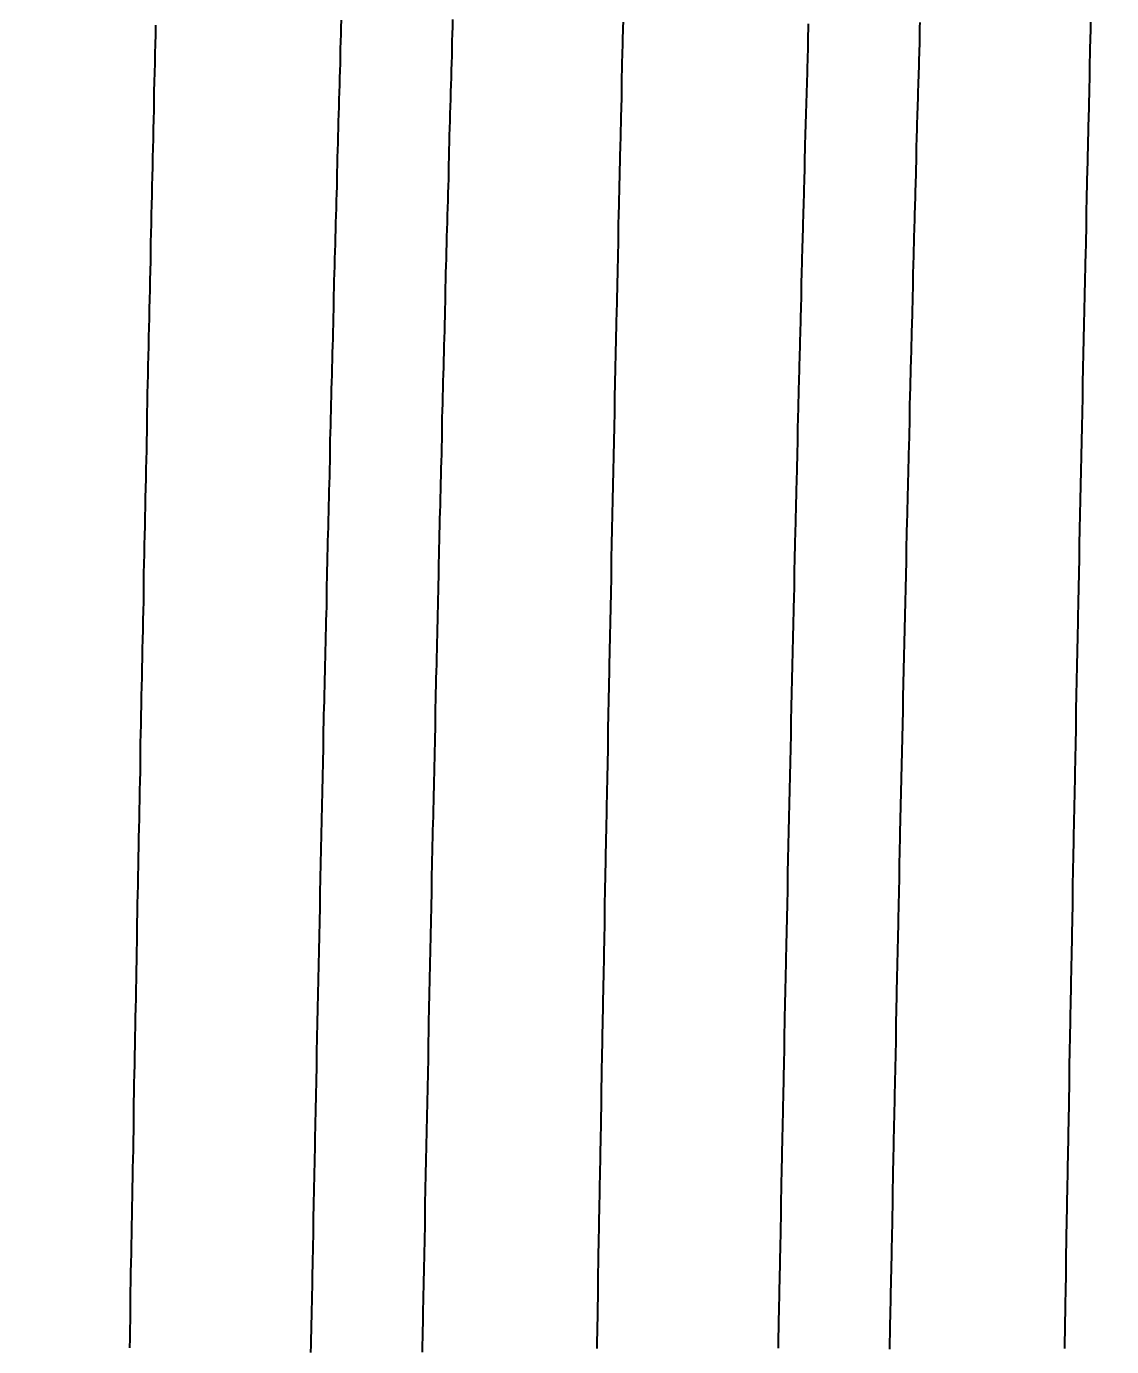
# Model space of a CAD drawing. Header units: millimetres. Extents: x 0 to 3800, y -67 to 2530.
# Drawn here: x 2215.179 to 2218.755, y 1571.335 to 1575.684 of the extents above; entities that cross this region are included whole.
import ezdxf

# ---------------------------------------------------------------- set-up
doc = ezdxf.new("R2010")
doc.units = ezdxf.units.MM
doc.layers.add('내부선 및 부속', color=4, linetype='Continuous')
doc.layers.add('치수선', color=7, linetype='Continuous')
doc.styles.add('____', font='')
doc.styles.get('____').set_extended_font_data('굴림')
doc.dimstyles.new('MSADIM', dxfattribs={"dimtxt": 33, "dimasz": 17, "dimexe": 10, "dimexo": 7.5, "dimgap": 10, "dimtad": 0, "dimtih": 1, "dimtoh": 1, "dimdec": 0, "dimzin": 1, "dimdsep": 46, "dimtxsty": '____', "dimcen": 11.25, "dimadec": 0, "dimazin": 0, "dimtfac": 1, "dimtdec": 0, "dimtix": 1, "dimtmove": 0, "dimatfit": 3, "dimfxl": 1, "dimtolj": 1, "dimtzin": 1, "dimarcsym": 0})

# ---------------------------------------------------------------- blocks, each defined once
blk = doc.blocks.new('*D47')
at = {"layer": '치수선', "color": 0, "linetype": 'Continuous', "lineweight": -2, "transparency": 16777216}
for p, q in [((2249.9547, 1877.9392), (2082.4547, 1877.9392)), ((2092.4547, 1860.9392), (2092.4547, 1705.7554)), ((2092.4547, 1504.9392), (2092.4547, 1660.123)), ((2249.9547, 1487.9392), (2082.4547, 1487.9392))]:
    blk.add_line(p, q, dxfattribs=at)
at = {"layer": '치수선', "color": 0, "linetype": 'Continuous', "transparency": 16777216}
for points in [[(2089.6213, 1860.9392), (2095.288, 1860.9392), (2092.4547, 1877.9392)], [(2089.6213, 1504.9392), (2095.288, 1504.9392), (2092.4547, 1487.9392)]]:
    blk.add_solid(points, dxfattribs=at)
at = {"layer": '치수선', "color": 0, "linetype": 'Continuous', "transparency": 16777216, "insert": (2092.4547, 1682.9392), "char_height": 25, "attachment_point": 5, "style": '____'}
blk.add_mtext('\\A1;390', dxfattribs=at)

msp = doc.modelspace()

# ---------------------------------------------------------------- linework, layer by layer
at = {"layer": '내부선 및 부속', "linetype": 'Continuous', "flags": 128}
for points in [[(2215.5195, 1571.3302), (2215.5205, 1571.3612), (2215.5205, 1571.3922), (2215.5215, 1571.4232), (2215.5215, 1571.4232), (2215.5215, 1571.4542), (2215.5225, 1571.4852), (2215.5225, 1571.5162), (2215.5235, 1571.5472), (2215.5235, 1571.5792), (2215.5245, 1571.6102), (2215.5255, 1571.6412), (2215.5255, 1571.6722), (2215.5265, 1571.7032), (2215.5265, 1571.7342), (2215.5275, 1571.7652), (2215.5275, 1571.7972), (2215.5285, 1571.8282), (2215.5285, 1571.8592), (2215.5295, 1571.8902), (2215.5295, 1571.9212), (2215.5305, 1571.9522), (2215.5315, 1571.9832), (2215.5315, 1572.0142), (2215.5325, 1572.0462), (2215.5325, 1572.0772), (2215.5335, 1572.1082), (2215.5335, 1572.1392), (2215.5345, 1572.1702), (2215.5345, 1572.2012), (2215.5355, 1572.2322), (2215.5365, 1572.2642), (2215.5365, 1572.2952), (2215.5375, 1572.3262), (2215.5375, 1572.3572), (2215.5385, 1572.3882), (2215.5385, 1572.4192), (2215.5395, 1572.4502), (2215.5405, 1572.4812), (2215.5405, 1572.5132), (2215.5415, 1572.5442), (2215.5415, 1572.5752), (2215.5425, 1572.6062), (2215.5425, 1572.6372), (2215.5435, 1572.6682), (2215.5445, 1572.6992), (2215.5445, 1572.7312), (2215.5455, 1572.7622), (2215.5455, 1572.7932), (2215.5465, 1572.8242), (2215.5475, 1572.8552), (2215.5475, 1572.8862), (2215.5485, 1572.9172), (2215.5485, 1572.9482), (2215.5495, 1572.9802), (2215.5495, 1573.0112), (2215.5505, 1573.0422), (2215.5515, 1573.0732), (2215.5515, 1573.1042), (2215.5525, 1573.1352), (2215.5525, 1573.1662), (2215.5535, 1573.1972), (2215.5545, 1573.2292), (2215.5545, 1573.2602), (2215.5555, 1573.2912), (2215.5555, 1573.3222), (2215.5565, 1573.3532), (2215.5575, 1573.3842), (2215.5575, 1573.4152), (2215.5585, 1573.4472), (2215.5585, 1573.4782), (2215.5595, 1573.5092), (2215.5605, 1573.5402), (2215.5605, 1573.5712), (2215.5615, 1573.6022), (2215.5615, 1573.6332), (2215.5625, 1573.6642), (2215.5635, 1573.6962), (2215.5635, 1573.7272), (2215.5645, 1573.7582), (2215.5655, 1573.7892), (2215.5655, 1573.8202), (2215.5665, 1573.8512), (2215.5665, 1573.8822), (2215.5675, 1573.9142), (2215.5685, 1573.9452), (2215.5685, 1573.9762), (2215.5695, 1574.0072), (2215.5705, 1574.0382), (2215.5705, 1574.0692), (2215.5715, 1574.1002), (2215.5715, 1574.1312), (2215.5725, 1574.1632), (2215.5735, 1574.1942), (2215.5735, 1574.2252), (2215.5745, 1574.2562), (2215.5755, 1574.2872), (2215.5755, 1574.3182), (2215.5765, 1574.3492), (2215.5775, 1574.3802), (2215.5775, 1574.4122), (2215.5785, 1574.4432), (2215.5785, 1574.4742), (2215.5795, 1574.5052), (2215.5805, 1574.5362), (2215.5805, 1574.5362), (2215.5805, 1574.5672), (2215.5815, 1574.5982), (2215.5825, 1574.6302), (2215.5825, 1574.6612), (2215.5835, 1574.6922), (2215.5845, 1574.7232), (2215.5845, 1574.7542), (2215.5855, 1574.7852), (2215.5865, 1574.8162), (2215.5865, 1574.8472), (2215.5875, 1574.8792), (2215.5885, 1574.9102), (2215.5885, 1574.9412), (2215.5895, 1574.9722), (2215.5905, 1575.0032), (2215.5915, 1575.0342), (2215.5915, 1575.0652), (2215.5925, 1575.0962), (2215.5935, 1575.1282), (2215.5935, 1575.1592), (2215.5945, 1575.1902), (2215.5955, 1575.2212), (2215.5955, 1575.2522), (2215.5965, 1575.2832), (2215.5975, 1575.3142), (2215.5975, 1575.3452), (2215.5985, 1575.3772), (2215.5995, 1575.4082), (2215.6005, 1575.4392), (2215.6005, 1575.4702), (2215.6015, 1575.5012), (2215.6025, 1575.5322), (2215.6035, 1575.5632), (2215.6035, 1575.5952), (2215.6045, 1575.6262), (2215.6055, 1575.6572), (2215.6055, 1575.6882)], [(2216.1165, 1571.3152), (2216.1175, 1571.3392), (2216.1175, 1571.3632), (2216.1185, 1571.3862), (2216.1185, 1571.4102), (2216.1195, 1571.4342), (2216.1195, 1571.4582), (2216.1205, 1571.4822), (2216.1205, 1571.5062), (2216.1215, 1571.5302), (2216.1215, 1571.5532), (2216.1215, 1571.5532), (2216.1215, 1571.5772), (2216.1225, 1571.6012), (2216.1225, 1571.6252), (2216.1235, 1571.6492), (2216.1235, 1571.6732), (2216.1245, 1571.6972), (2216.1245, 1571.7202), (2216.1255, 1571.7442), (2216.1255, 1571.7682), (2216.1265, 1571.7922), (2216.1265, 1571.8162), (2216.1275, 1571.8402), (2216.1275, 1571.8642), (2216.1285, 1571.8882), (2216.1285, 1571.9112), (2216.1295, 1571.9352), (2216.1295, 1571.9592), (2216.1305, 1571.9832), (2216.1305, 1572.0072), (2216.1305, 1572.0312), (2216.1315, 1572.0552), (2216.1315, 1572.0782), (2216.1325, 1572.1022), (2216.1325, 1572.1262), (2216.1335, 1572.1502), (2216.1335, 1572.1742), (2216.1345, 1572.1982), (2216.1345, 1572.2222), (2216.1355, 1572.2452), (2216.1355, 1572.2692), (2216.1365, 1572.2932), (2216.1365, 1572.3172), (2216.1375, 1572.3412), (2216.1375, 1572.3652), (2216.1385, 1572.3892), (2216.1385, 1572.4132), (2216.1395, 1572.4362), (2216.1395, 1572.4602), (2216.1405, 1572.4842), (2216.1405, 1572.5082), (2216.1415, 1572.5322), (2216.1415, 1572.5562), (2216.1425, 1572.5802), (2216.1425, 1572.6032), (2216.1435, 1572.6272), (2216.1435, 1572.6512), (2216.1445, 1572.6752), (2216.1445, 1572.6992), (2216.1455, 1572.7232), (2216.1455, 1572.7472), (2216.1465, 1572.7702), (2216.1465, 1572.7942), (2216.1475, 1572.8182), (2216.1475, 1572.8422), (2216.1485, 1572.8662), (2216.1485, 1572.8902), (2216.1495, 1572.9142), (2216.1495, 1572.9372), (2216.1505, 1572.9612), (2216.1505, 1572.9852), (2216.1515, 1573.0092), (2216.1515, 1573.0332), (2216.1525, 1573.0572), (2216.1525, 1573.0812), (2216.1535, 1573.1052), (2216.1535, 1573.1282), (2216.1545, 1573.1522), (2216.1545, 1573.1762), (2216.1555, 1573.2002), (2216.1555, 1573.2242), (2216.1565, 1573.2482), (2216.1565, 1573.2722), (2216.1575, 1573.2952), (2216.1575, 1573.3192), (2216.1585, 1573.3432), (2216.1585, 1573.3672), (2216.1595, 1573.3912), (2216.1595, 1573.4152), (2216.1605, 1573.4392), (2216.1615, 1573.4622), (2216.1615, 1573.4862), (2216.1625, 1573.5102), (2216.1625, 1573.5342), (2216.1635, 1573.5582), (2216.1635, 1573.5822), (2216.1645, 1573.6062), (2216.1645, 1573.6292), (2216.1655, 1573.6532), (2216.1655, 1573.6772), (2216.1665, 1573.7012), (2216.1665, 1573.7252), (2216.1675, 1573.7492), (2216.1685, 1573.7732), (2216.1685, 1573.7972), (2216.1695, 1573.8202), (2216.1695, 1573.8442), (2216.1705, 1573.8682), (2216.1705, 1573.8922), (2216.1715, 1573.9162), (2216.1715, 1573.9402), (2216.1715, 1573.9402), (2216.1725, 1573.9642), (2216.1725, 1573.9872), (2216.1735, 1574.0112), (2216.1745, 1574.0352), (2216.1745, 1574.0592), (2216.1755, 1574.0832), (2216.1755, 1574.1072), (2216.1765, 1574.1312), (2216.1765, 1574.1542), (2216.1775, 1574.1782), (2216.1785, 1574.2022), (2216.1785, 1574.2262), (2216.1795, 1574.2502), (2216.1795, 1574.2742), (2216.1805, 1574.2982), (2216.1805, 1574.3212), (2216.1815, 1574.3452), (2216.1825, 1574.3692), (2216.1825, 1574.3932), (2216.1835, 1574.4172), (2216.1835, 1574.4412), (2216.1845, 1574.4652), (2216.1845, 1574.4892), (2216.1855, 1574.5122), (2216.1865, 1574.5362), (2216.1865, 1574.5602), (2216.1875, 1574.5842), (2216.1875, 1574.6082), (2216.1885, 1574.6322), (2216.1895, 1574.6562), (2216.1895, 1574.6792), (2216.1905, 1574.7032), (2216.1905, 1574.7272), (2216.1915, 1574.7512), (2216.1925, 1574.7752), (2216.1925, 1574.7992), (2216.1935, 1574.8232), (2216.1935, 1574.8462), (2216.1945, 1574.8702), (2216.1955, 1574.8942), (2216.1955, 1574.9182), (2216.1965, 1574.9422), (2216.1975, 1574.9662), (2216.1975, 1574.9902), (2216.1985, 1575.0132), (2216.1985, 1575.0372), (2216.1995, 1575.0612), (2216.2005, 1575.0852), (2216.2005, 1575.1092), (2216.2015, 1575.1332), (2216.2025, 1575.1572), (2216.2025, 1575.1802), (2216.2035, 1575.2042), (2216.2045, 1575.2282), (2216.2045, 1575.2522), (2216.2055, 1575.2762), (2216.2065, 1575.3002), (2216.2065, 1575.3242), (2216.2075, 1575.3472), (2216.2075, 1575.3712), (2216.2085, 1575.3952), (2216.2095, 1575.4192), (2216.2095, 1575.4432), (2216.2105, 1575.4672), (2216.2115, 1575.4912), (2216.2115, 1575.5142), (2216.2125, 1575.5382), (2216.2135, 1575.5622), (2216.2145, 1575.5862), (2216.2145, 1575.6102), (2216.2155, 1575.6342), (2216.2165, 1575.6582), (2216.2165, 1575.6812), (2216.2175, 1575.7052)], [(2216.4845, 1571.3162), (2216.4845, 1571.3402), (2216.4855, 1571.3642), (2216.4855, 1571.3882), (2216.4865, 1571.4122), (2216.4865, 1571.4352), (2216.4865, 1571.4592), (2216.4875, 1571.4832), (2216.4875, 1571.5072), (2216.4885, 1571.5312), (2216.4885, 1571.5312), (2216.4885, 1571.5552), (2216.4895, 1571.5792), (2216.4895, 1571.6022), (2216.4905, 1571.6262), (2216.4905, 1571.6502), (2216.4915, 1571.6742), (2216.4915, 1571.6982), (2216.4925, 1571.7222), (2216.4925, 1571.7462), (2216.4935, 1571.7692), (2216.4935, 1571.7932), (2216.4935, 1571.8172), (2216.4945, 1571.8412), (2216.4945, 1571.8652), (2216.4955, 1571.8892), (2216.4955, 1571.9132), (2216.4965, 1571.9372), (2216.4965, 1571.9602), (2216.4975, 1571.9842), (2216.4975, 1572.0082), (2216.4985, 1572.0322), (2216.4985, 1572.0562), (2216.4995, 1572.0802), (2216.4995, 1572.1042), (2216.5005, 1572.1272), (2216.5005, 1572.1512), (2216.5015, 1572.1752), (2216.5015, 1572.1992), (2216.5025, 1572.2232), (2216.5025, 1572.2472), (2216.5035, 1572.2712), (2216.5035, 1572.2942), (2216.5045, 1572.3182), (2216.5045, 1572.3422), (2216.5055, 1572.3662), (2216.5055, 1572.3902), (2216.5055, 1572.4142), (2216.5065, 1572.4382), (2216.5065, 1572.4622), (2216.5075, 1572.4852), (2216.5075, 1572.5092), (2216.5085, 1572.5332), (2216.5085, 1572.5572), (2216.5095, 1572.5812), (2216.5095, 1572.6052), (2216.5105, 1572.6292), (2216.5105, 1572.6522), (2216.5115, 1572.6762), (2216.5115, 1572.7002), (2216.5125, 1572.7242), (2216.5125, 1572.7482), (2216.5135, 1572.7722), (2216.5135, 1572.7962), (2216.5145, 1572.8192), (2216.5145, 1572.8432), (2216.5155, 1572.8672), (2216.5155, 1572.8912), (2216.5165, 1572.9152), (2216.5165, 1572.9392), (2216.5175, 1572.9632), (2216.5175, 1572.9872), (2216.5185, 1573.0102), (2216.5185, 1573.0342), (2216.5195, 1573.0582), (2216.5205, 1573.0822), (2216.5205, 1573.1062), (2216.5215, 1573.1302), (2216.5215, 1573.1542), (2216.5225, 1573.1772), (2216.5225, 1573.2012), (2216.5235, 1573.2252), (2216.5235, 1573.2492), (2216.5245, 1573.2732), (2216.5245, 1573.2972), (2216.5255, 1573.3212), (2216.5255, 1573.3442), (2216.5265, 1573.3682), (2216.5265, 1573.3922), (2216.5275, 1573.4162), (2216.5275, 1573.4402), (2216.5285, 1573.4642), (2216.5285, 1573.4882), (2216.5295, 1573.5112), (2216.5295, 1573.5352), (2216.5305, 1573.5592), (2216.5315, 1573.5832), (2216.5315, 1573.6072), (2216.5325, 1573.6312), (2216.5325, 1573.6552), (2216.5335, 1573.6792), (2216.5335, 1573.7022), (2216.5345, 1573.7262), (2216.5345, 1573.7502), (2216.5355, 1573.7742), (2216.5355, 1573.7982), (2216.5365, 1573.8222), (2216.5365, 1573.8462), (2216.5375, 1573.8692), (2216.5385, 1573.8932), (2216.5385, 1573.9172), (2216.5385, 1573.9172), (2216.5395, 1573.9412), (2216.5395, 1573.9652), (2216.5405, 1573.9892), (2216.5405, 1574.0132), (2216.5415, 1574.0362), (2216.5415, 1574.0602), (2216.5425, 1574.0842), (2216.5435, 1574.1082), (2216.5435, 1574.1322), (2216.5445, 1574.1562), (2216.5445, 1574.1802), (2216.5455, 1574.2032), (2216.5455, 1574.2272), (2216.5465, 1574.2512), (2216.5475, 1574.2752), (2216.5475, 1574.2992), (2216.5485, 1574.3232), (2216.5485, 1574.3472), (2216.5495, 1574.3702), (2216.5495, 1574.3942), (2216.5505, 1574.4182), (2216.5515, 1574.4422), (2216.5515, 1574.4662), (2216.5525, 1574.4902), (2216.5525, 1574.5142), (2216.5535, 1574.5382), (2216.5545, 1574.5612), (2216.5545, 1574.5852), (2216.5555, 1574.6092), (2216.5555, 1574.6332), (2216.5565, 1574.6572), (2216.5575, 1574.6812), (2216.5575, 1574.7052), (2216.5585, 1574.7282), (2216.5585, 1574.7522), (2216.5595, 1574.7762), (2216.5605, 1574.8002), (2216.5605, 1574.8242), (2216.5615, 1574.8482), (2216.5615, 1574.8722), (2216.5625, 1574.8952), (2216.5635, 1574.9192), (2216.5635, 1574.9432), (2216.5645, 1574.9672), (2216.5645, 1574.9912), (2216.5655, 1575.0152), (2216.5665, 1575.0392), (2216.5665, 1575.0622), (2216.5675, 1575.0862), (2216.5685, 1575.1102), (2216.5685, 1575.1342), (2216.5695, 1575.1582), (2216.5705, 1575.1822), (2216.5705, 1575.2062), (2216.5715, 1575.2292), (2216.5725, 1575.2532), (2216.5725, 1575.2772), (2216.5735, 1575.3012), (2216.5735, 1575.3252), (2216.5745, 1575.3492), (2216.5755, 1575.3732), (2216.5755, 1575.3962), (2216.5765, 1575.4202), (2216.5775, 1575.4442), (2216.5775, 1575.4682), (2216.5785, 1575.4922), (2216.5795, 1575.5162), (2216.5795, 1575.5402), (2216.5805, 1575.5632), (2216.5815, 1575.5872), (2216.5825, 1575.6112), (2216.5825, 1575.6352), (2216.5835, 1575.6592), (2216.5845, 1575.6832), (2216.5845, 1575.7072)], [(2217.0595, 1571.3282), (2217.0595, 1571.3442), (2217.0595, 1571.3602), (2217.0605, 1571.3762), (2217.0605, 1571.3922), (2217.0605, 1571.4082), (2217.0615, 1571.4252), (2217.0615, 1571.4412), (2217.0615, 1571.4572), (2217.0615, 1571.4732), (2217.0625, 1571.4892), (2217.0625, 1571.5052), (2217.0625, 1571.5212), (2217.0635, 1571.5372), (2217.0635, 1571.5532), (2217.0635, 1571.5692), (2217.0635, 1571.5852), (2217.0645, 1571.6012), (2217.0645, 1571.6172), (2217.0645, 1571.6332), (2217.0645, 1571.6502), (2217.0655, 1571.6662), (2217.0655, 1571.6822), (2217.0655, 1571.6982), (2217.0665, 1571.7142), (2217.0665, 1571.7302), (2217.0665, 1571.7462), (2217.0665, 1571.7622), (2217.0675, 1571.7782), (2217.0675, 1571.7942), (2217.0675, 1571.8102), (2217.0685, 1571.8262), (2217.0685, 1571.8422), (2217.0685, 1571.8582), (2217.0685, 1571.8742), (2217.0695, 1571.8912), (2217.0695, 1571.9072), (2217.0695, 1571.9232), (2217.0705, 1571.9392), (2217.0705, 1571.9552), (2217.0705, 1571.9712), (2217.0705, 1571.9872), (2217.0715, 1572.0032), (2217.0715, 1572.0192), (2217.0715, 1572.0352), (2217.0725, 1572.0512), (2217.0725, 1572.0672), (2217.0725, 1572.0832), (2217.0725, 1572.0992), (2217.0735, 1572.1152), (2217.0735, 1572.1322), (2217.0735, 1572.1482), (2217.0745, 1572.1642), (2217.0745, 1572.1802), (2217.0745, 1572.1962), (2217.0755, 1572.2122), (2217.0755, 1572.2282), (2217.0755, 1572.2442), (2217.0755, 1572.2602), (2217.0765, 1572.2762), (2217.0765, 1572.2922), (2217.0765, 1572.3082), (2217.0775, 1572.3242), (2217.0775, 1572.3402), (2217.0775, 1572.3562), (2217.0775, 1572.3732), (2217.0785, 1572.3892), (2217.0785, 1572.4052), (2217.0785, 1572.4212), (2217.0795, 1572.4372), (2217.0795, 1572.4532), (2217.0795, 1572.4692), (2217.0795, 1572.4852), (2217.0805, 1572.5012), (2217.0805, 1572.5172), (2217.0805, 1572.5332), (2217.0815, 1572.5492), (2217.0815, 1572.5652), (2217.0815, 1572.5812), (2217.0825, 1572.5972), (2217.0825, 1572.6142), (2217.0825, 1572.6302), (2217.0825, 1572.6462), (2217.0835, 1572.6622), (2217.0835, 1572.6782), (2217.0835, 1572.6942), (2217.0845, 1572.7102), (2217.0845, 1572.7262), (2217.0845, 1572.7422), (2217.0855, 1572.7582), (2217.0855, 1572.7582), (2217.0855, 1572.7742), (2217.0855, 1572.7902), (2217.0855, 1572.8062), (2217.0865, 1572.8222), (2217.0865, 1572.8382), (2217.0865, 1572.8552), (2217.0875, 1572.8712), (2217.0875, 1572.8872), (2217.0875, 1572.9032), (2217.0885, 1572.9192), (2217.0885, 1572.9352), (2217.0885, 1572.9512), (2217.0885, 1572.9672), (2217.0895, 1572.9832), (2217.0895, 1572.9992), (2217.0895, 1573.0152), (2217.0905, 1573.0312), (2217.0905, 1573.0472), (2217.0905, 1573.0632), (2217.0915, 1573.0792), (2217.0915, 1573.0962), (2217.0915, 1573.1122), (2217.0915, 1573.1282), (2217.0925, 1573.1442), (2217.0925, 1573.1602), (2217.0925, 1573.1762), (2217.0935, 1573.1922), (2217.0935, 1573.2082), (2217.0935, 1573.2242), (2217.0945, 1573.2402), (2217.0945, 1573.2562), (2217.0945, 1573.2722), (2217.0955, 1573.2882), (2217.0955, 1573.3042), (2217.0955, 1573.3202), (2217.0955, 1573.3372), (2217.0965, 1573.3532), (2217.0965, 1573.3692), (2217.0965, 1573.3852), (2217.0975, 1573.4012), (2217.0975, 1573.4172), (2217.0975, 1573.4332), (2217.0985, 1573.4492), (2217.0985, 1573.4652), (2217.0985, 1573.4812), (2217.0995, 1573.4972), (2217.0995, 1573.5132), (2217.0995, 1573.5292), (2217.1005, 1573.5452), (2217.1005, 1573.5612), (2217.1005, 1573.5782), (2217.1005, 1573.5942), (2217.1015, 1573.6102), (2217.1015, 1573.6262), (2217.1015, 1573.6422), (2217.1025, 1573.6582), (2217.1025, 1573.6742), (2217.1025, 1573.6902), (2217.1035, 1573.7062), (2217.1035, 1573.7222), (2217.1035, 1573.7382), (2217.1045, 1573.7542), (2217.1045, 1573.7702), (2217.1045, 1573.7862), (2217.1055, 1573.8022), (2217.1055, 1573.8192), (2217.1055, 1573.8352), (2217.1065, 1573.8512), (2217.1065, 1573.8672), (2217.1065, 1573.8832), (2217.1075, 1573.8992), (2217.1075, 1573.9152), (2217.1075, 1573.9312), (2217.1075, 1573.9472), (2217.1085, 1573.9632), (2217.1085, 1573.9792), (2217.1085, 1573.9952), (2217.1095, 1574.0112), (2217.1095, 1574.0272), (2217.1095, 1574.0432), (2217.1105, 1574.0602), (2217.1105, 1574.0762), (2217.1105, 1574.0922), (2217.1115, 1574.1082), (2217.1115, 1574.1242), (2217.1115, 1574.1402), (2217.1125, 1574.1562), (2217.1125, 1574.1722), (2217.1125, 1574.1882), (2217.1135, 1574.2042), (2217.1135, 1574.2202), (2217.1135, 1574.2362), (2217.1145, 1574.2522), (2217.1145, 1574.2682), (2217.1145, 1574.2842), (2217.1155, 1574.3012), (2217.1155, 1574.3172), (2217.1155, 1574.3332), (2217.1165, 1574.3492), (2217.1165, 1574.3652), (2217.1165, 1574.3652), (2217.1165, 1574.3812), (2217.1175, 1574.3972), (2217.1175, 1574.4132), (2217.1175, 1574.4292), (2217.1185, 1574.4452), (2217.1185, 1574.4612), (2217.1185, 1574.4772), (2217.1195, 1574.4932), (2217.1195, 1574.5092), (2217.1195, 1574.5252), (2217.1205, 1574.5422), (2217.1205, 1574.5582), (2217.1205, 1574.5742), (2217.1215, 1574.5902), (2217.1215, 1574.6062), (2217.1215, 1574.6222), (2217.1225, 1574.6382), (2217.1225, 1574.6542), (2217.1225, 1574.6702), (2217.1235, 1574.6862), (2217.1235, 1574.7022), (2217.1235, 1574.7182), (2217.1245, 1574.7342), (2217.1245, 1574.7502), (2217.1255, 1574.7662), (2217.1255, 1574.7832), (2217.1255, 1574.7992), (2217.1265, 1574.8152), (2217.1265, 1574.8312), (2217.1265, 1574.8472), (2217.1275, 1574.8632), (2217.1275, 1574.8792), (2217.1275, 1574.8952), (2217.1285, 1574.9112), (2217.1285, 1574.9272), (2217.1285, 1574.9432), (2217.1295, 1574.9592), (2217.1295, 1574.9752), (2217.1295, 1574.9912), (2217.1305, 1575.0072), (2217.1305, 1575.0232), (2217.1305, 1575.0402), (2217.1315, 1575.0562), (2217.1315, 1575.0722), (2217.1325, 1575.0882), (2217.1325, 1575.1042), (2217.1325, 1575.1202), (2217.1335, 1575.1362), (2217.1335, 1575.1522), (2217.1335, 1575.1682), (2217.1345, 1575.1842), (2217.1345, 1575.2002), (2217.1345, 1575.2162), (2217.1355, 1575.2322), (2217.1355, 1575.2482), (2217.1355, 1575.2642), (2217.1365, 1575.2812), (2217.1365, 1575.2972), (2217.1375, 1575.3132), (2217.1375, 1575.3292), (2217.1375, 1575.3452), (2217.1385, 1575.3612), (2217.1385, 1575.3772), (2217.1385, 1575.3932), (2217.1395, 1575.4092), (2217.1395, 1575.4252), (2217.1405, 1575.4412), (2217.1405, 1575.4572), (2217.1405, 1575.4732), (2217.1415, 1575.4892), (2217.1415, 1575.5052), (2217.1415, 1575.5222), (2217.1425, 1575.5382), (2217.1425, 1575.5542), (2217.1425, 1575.5702), (2217.1435, 1575.5862), (2217.1435, 1575.6022), (2217.1445, 1575.6182), (2217.1445, 1575.6342), (2217.1445, 1575.6502), (2217.1455, 1575.6662), (2217.1455, 1575.6822), (2217.1465, 1575.6982)], [(2217.6575, 1571.3292), (2217.6575, 1571.3402), (2217.6575, 1571.3512), (2217.6575, 1571.3632), (2217.6575, 1571.3742), (2217.6585, 1571.3862), (2217.6585, 1571.3972), (2217.6585, 1571.4082), (2217.6585, 1571.4202), (2217.6585, 1571.4312), (2217.6595, 1571.4432), (2217.6595, 1571.4542), (2217.6595, 1571.4652), (2217.6595, 1571.4772), (2217.6605, 1571.4882), (2217.6605, 1571.5002), (2217.6605, 1571.5112), (2217.6605, 1571.5222), (2217.6605, 1571.5342), (2217.6615, 1571.5452), (2217.6615, 1571.5562), (2217.6615, 1571.5682), (2217.6615, 1571.5792), (2217.6625, 1571.5912), (2217.6625, 1571.6022), (2217.6625, 1571.6132), (2217.6625, 1571.6252), (2217.6625, 1571.6362), (2217.6635, 1571.6482), (2217.6635, 1571.6592), (2217.6635, 1571.6702), (2217.6635, 1571.6822), (2217.6645, 1571.6932), (2217.6645, 1571.7052), (2217.6645, 1571.7052), (2217.6645, 1571.7162), (2217.6645, 1571.7272), (2217.6645, 1571.7392), (2217.6655, 1571.7502), (2217.6655, 1571.7622), (2217.6655, 1571.7732), (2217.6655, 1571.7842), (2217.6665, 1571.7962), (2217.6665, 1571.8072), (2217.6665, 1571.8192), (2217.6665, 1571.8302), (2217.6675, 1571.8412), (2217.6675, 1571.8532), (2217.6675, 1571.8642), (2217.6675, 1571.8762), (2217.6675, 1571.8872), (2217.6685, 1571.8982), (2217.6685, 1571.9102), (2217.6685, 1571.9212), (2217.6685, 1571.9322), (2217.6695, 1571.9442), (2217.6695, 1571.9552), (2217.6695, 1571.9672), (2217.6695, 1571.9782), (2217.6695, 1571.9892), (2217.6705, 1572.0012), (2217.6705, 1572.0122), (2217.6705, 1572.0242), (2217.6705, 1572.0352), (2217.6715, 1572.0462), (2217.6715, 1572.0582), (2217.6715, 1572.0692), (2217.6715, 1572.0812), (2217.6725, 1572.0922), (2217.6725, 1572.1032), (2217.6725, 1572.1152), (2217.6725, 1572.1262), (2217.6725, 1572.1382), (2217.6735, 1572.1492), (2217.6735, 1572.1602), (2217.6735, 1572.1722), (2217.6735, 1572.1832), (2217.6745, 1572.1952), (2217.6745, 1572.2062), (2217.6745, 1572.2172), (2217.6745, 1572.2292), (2217.6745, 1572.2402), (2217.6755, 1572.2522), (2217.6755, 1572.2632), (2217.6755, 1572.2742), (2217.6755, 1572.2862), (2217.6765, 1572.2972), (2217.6765, 1572.3092), (2217.6765, 1572.3202), (2217.6765, 1572.3312), (2217.6775, 1572.3432), (2217.6775, 1572.3542), (2217.6775, 1572.3652), (2217.6775, 1572.3772), (2217.6785, 1572.3882), (2217.6785, 1572.4002), (2217.6785, 1572.4112), (2217.6785, 1572.4222), (2217.6785, 1572.4342), (2217.6795, 1572.4452), (2217.6795, 1572.4572), (2217.6795, 1572.4682), (2217.6795, 1572.4792), (2217.6805, 1572.4912), (2217.6805, 1572.5022), (2217.6805, 1572.5142), (2217.6805, 1572.5252), (2217.6815, 1572.5362), (2217.6815, 1572.5482), (2217.6815, 1572.5592), (2217.6815, 1572.5712), (2217.6825, 1572.5822), (2217.6825, 1572.5932), (2217.6825, 1572.6052), (2217.6825, 1572.6162), (2217.6825, 1572.6282), (2217.6835, 1572.6392), (2217.6835, 1572.6502), (2217.6835, 1572.6622), (2217.6835, 1572.6732), (2217.6845, 1572.6852), (2217.6845, 1572.6962), (2217.6845, 1572.7072), (2217.6845, 1572.7192), (2217.6855, 1572.7302), (2217.6855, 1572.7412), (2217.6855, 1572.7532), (2217.6855, 1572.7642), (2217.6865, 1572.7762), (2217.6865, 1572.7872), (2217.6865, 1572.7982), (2217.6865, 1572.8102), (2217.6875, 1572.8212), (2217.6875, 1572.8332), (2217.6875, 1572.8442), (2217.6875, 1572.8442), (2217.6875, 1572.8552), (2217.6875, 1572.8672), (2217.6885, 1572.8782), (2217.6885, 1572.8902), (2217.6885, 1572.9012), (2217.6885, 1572.9122), (2217.6895, 1572.9242), (2217.6895, 1572.9352), (2217.6895, 1572.9472), (2217.6895, 1572.9582), (2217.6905, 1572.9692), (2217.6905, 1572.9812), (2217.6905, 1572.9922), (2217.6905, 1573.0042), (2217.6915, 1573.0152), (2217.6915, 1573.0262), (2217.6915, 1573.0382), (2217.6915, 1573.0492), (2217.6925, 1573.0612), (2217.6925, 1573.0722), (2217.6925, 1573.0832), (2217.6925, 1573.0952), (2217.6935, 1573.1062), (2217.6935, 1573.1182), (2217.6935, 1573.1292), (2217.6935, 1573.1402), (2217.6945, 1573.1522), (2217.6945, 1573.1632), (2217.6945, 1573.1742), (2217.6945, 1573.1862), (2217.6955, 1573.1972), (2217.6955, 1573.2092), (2217.6955, 1573.2202), (2217.6955, 1573.2312), (2217.6965, 1573.2432), (2217.6965, 1573.2542), (2217.6965, 1573.2662), (2217.6965, 1573.2772), (2217.6975, 1573.2882), (2217.6975, 1573.3002), (2217.6975, 1573.3112), (2217.6975, 1573.3232), (2217.6985, 1573.3342), (2217.6985, 1573.3452), (2217.6985, 1573.3572), (2217.6985, 1573.3682), (2217.6995, 1573.3802), (2217.6995, 1573.3912), (2217.6995, 1573.4022), (2217.6995, 1573.4142), (2217.7005, 1573.4252), (2217.7005, 1573.4372), (2217.7005, 1573.4482), (2217.7005, 1573.4592), (2217.7015, 1573.4712), (2217.7015, 1573.4822), (2217.7015, 1573.4942), (2217.7015, 1573.5052), (2217.7025, 1573.5162), (2217.7025, 1573.5282), (2217.7025, 1573.5392), (2217.7025, 1573.5502), (2217.7035, 1573.5622), (2217.7035, 1573.5732), (2217.7035, 1573.5852), (2217.7035, 1573.5962), (2217.7045, 1573.6072), (2217.7045, 1573.6192), (2217.7045, 1573.6302), (2217.7045, 1573.6422), (2217.7055, 1573.6532), (2217.7055, 1573.6642), (2217.7055, 1573.6762), (2217.7055, 1573.6872), (2217.7065, 1573.6992), (2217.7065, 1573.7102), (2217.7065, 1573.7212), (2217.7065, 1573.7332), (2217.7075, 1573.7442), (2217.7075, 1573.7562), (2217.7075, 1573.7672), (2217.7075, 1573.7782), (2217.7085, 1573.7902), (2217.7085, 1573.8012), (2217.7085, 1573.8132), (2217.7095, 1573.8242), (2217.7095, 1573.8352), (2217.7095, 1573.8472), (2217.7095, 1573.8582), (2217.7105, 1573.8702), (2217.7105, 1573.8812), (2217.7105, 1573.8922), (2217.7105, 1573.9042), (2217.7115, 1573.9152), (2217.7115, 1573.9262), (2217.7115, 1573.9382), (2217.7115, 1573.9492), (2217.7125, 1573.9612), (2217.7125, 1573.9722), (2217.7125, 1573.9832), (2217.7125, 1573.9832), (2217.7125, 1573.9952), (2217.7135, 1574.0062), (2217.7135, 1574.0182), (2217.7135, 1574.0292), (2217.7145, 1574.0402), (2217.7145, 1574.0522), (2217.7145, 1574.0632), (2217.7145, 1574.0752), (2217.7155, 1574.0862), (2217.7155, 1574.0972), (2217.7155, 1574.1092), (2217.7155, 1574.1202), (2217.7165, 1574.1322), (2217.7165, 1574.1432), (2217.7165, 1574.1542), (2217.7165, 1574.1662), (2217.7175, 1574.1772), (2217.7175, 1574.1892), (2217.7175, 1574.2002), (2217.7185, 1574.2112), (2217.7185, 1574.2232), (2217.7185, 1574.2342), (2217.7185, 1574.2452), (2217.7195, 1574.2572), (2217.7195, 1574.2682), (2217.7195, 1574.2802), (2217.7195, 1574.2912), (2217.7205, 1574.3022), (2217.7205, 1574.3142), (2217.7205, 1574.3252), (2217.7215, 1574.3372), (2217.7215, 1574.3482), (2217.7215, 1574.3592), (2217.7215, 1574.3712), (2217.7225, 1574.3822), (2217.7225, 1574.3942), (2217.7225, 1574.4052), (2217.7235, 1574.4162), (2217.7235, 1574.4282), (2217.7235, 1574.4392), (2217.7235, 1574.4512), (2217.7245, 1574.4622), (2217.7245, 1574.4732), (2217.7245, 1574.4852), (2217.7245, 1574.4962), (2217.7255, 1574.5082), (2217.7255, 1574.5192), (2217.7255, 1574.5302), (2217.7265, 1574.5422), (2217.7265, 1574.5532), (2217.7265, 1574.5652), (2217.7265, 1574.5762), (2217.7275, 1574.5872), (2217.7275, 1574.5992), (2217.7275, 1574.6102), (2217.7285, 1574.6212), (2217.7285, 1574.6332), (2217.7285, 1574.6442), (2217.7285, 1574.6562), (2217.7295, 1574.6672), (2217.7295, 1574.6782), (2217.7295, 1574.6902), (2217.7305, 1574.7012), (2217.7305, 1574.7132), (2217.7305, 1574.7242), (2217.7305, 1574.7352), (2217.7315, 1574.7472), (2217.7315, 1574.7582), (2217.7315, 1574.7702), (2217.7325, 1574.7812), (2217.7325, 1574.7922), (2217.7325, 1574.8042), (2217.7325, 1574.8152), (2217.7335, 1574.8272), (2217.7335, 1574.8382), (2217.7335, 1574.8492), (2217.7345, 1574.8612), (2217.7345, 1574.8722), (2217.7345, 1574.8842), (2217.7355, 1574.8952), (2217.7355, 1574.9062), (2217.7355, 1574.9182), (2217.7355, 1574.9292), (2217.7365, 1574.9402), (2217.7365, 1574.9522), (2217.7365, 1574.9632), (2217.7375, 1574.9752), (2217.7375, 1574.9862), (2217.7375, 1574.9972), (2217.7385, 1575.0092), (2217.7385, 1575.0202), (2217.7385, 1575.0322), (2217.7385, 1575.0432), (2217.7395, 1575.0542), (2217.7395, 1575.0662), (2217.7395, 1575.0772), (2217.7405, 1575.0892), (2217.7405, 1575.1002), (2217.7405, 1575.1112), (2217.7415, 1575.1232), (2217.7415, 1575.1232), (2217.7415, 1575.1342), (2217.7415, 1575.1462), (2217.7415, 1575.1572), (2217.7425, 1575.1682), (2217.7425, 1575.1802), (2217.7425, 1575.1912), (2217.7435, 1575.2032), (2217.7435, 1575.2142), (2217.7435, 1575.2252), (2217.7445, 1575.2372), (2217.7445, 1575.2482), (2217.7445, 1575.2592), (2217.7455, 1575.2712), (2217.7455, 1575.2822), (2217.7455, 1575.2942), (2217.7455, 1575.3052), (2217.7465, 1575.3162), (2217.7465, 1575.3282), (2217.7465, 1575.3392), (2217.7475, 1575.3512), (2217.7475, 1575.3622), (2217.7475, 1575.3732), (2217.7485, 1575.3852), (2217.7485, 1575.3962), (2217.7485, 1575.4082), (2217.7495, 1575.4192), (2217.7495, 1575.4302), (2217.7495, 1575.4422), (2217.7505, 1575.4532), (2217.7505, 1575.4652), (2217.7505, 1575.4762), (2217.7515, 1575.4872), (2217.7515, 1575.4992), (2217.7515, 1575.5102), (2217.7525, 1575.5212), (2217.7525, 1575.5332), (2217.7525, 1575.5442), (2217.7525, 1575.5562), (2217.7535, 1575.5672), (2217.7535, 1575.5782), (2217.7535, 1575.5902), (2217.7545, 1575.6012), (2217.7545, 1575.6132), (2217.7545, 1575.6242), (2217.7555, 1575.6352), (2217.7555, 1575.6472), (2217.7555, 1575.6582), (2217.7565, 1575.6702), (2217.7565, 1575.6812), (2217.7565, 1575.6922)], [(2218.0245, 1571.3262), (2218.0245, 1571.3412), (2218.0245, 1571.3562), (2218.0255, 1571.3712), (2218.0255, 1571.3862), (2218.0255, 1571.4012), (2218.0255, 1571.4162), (2218.0265, 1571.4302), (2218.0265, 1571.4452), (2218.0265, 1571.4602), (2218.0275, 1571.4752), (2218.0275, 1571.4902), (2218.0275, 1571.5052), (2218.0275, 1571.5202), (2218.0285, 1571.5352), (2218.0285, 1571.5502), (2218.0285, 1571.5652), (2218.0295, 1571.5802), (2218.0295, 1571.5952), (2218.0295, 1571.6092), (2218.0305, 1571.6242), (2218.0305, 1571.6392), (2218.0305, 1571.6542), (2218.0305, 1571.6692), (2218.0315, 1571.6842), (2218.0315, 1571.6992), (2218.0315, 1571.7142), (2218.0325, 1571.7292), (2218.0325, 1571.7442), (2218.0325, 1571.7592), (2218.0325, 1571.7742), (2218.0335, 1571.7892), (2218.0335, 1571.8032), (2218.0335, 1571.8182), (2218.0345, 1571.8332), (2218.0345, 1571.8482), (2218.0345, 1571.8632), (2218.0355, 1571.8782), (2218.0355, 1571.8932), (2218.0355, 1571.9082), (2218.0355, 1571.9232), (2218.0365, 1571.9382), (2218.0365, 1571.9532), (2218.0365, 1571.9682), (2218.0375, 1571.9822), (2218.0375, 1571.9972), (2218.0375, 1572.0122), (2218.0375, 1572.0272), (2218.0385, 1572.0422), (2218.0385, 1572.0572), (2218.0385, 1572.0572), (2218.0385, 1572.0722), (2218.0395, 1572.0872), (2218.0395, 1572.1022), (2218.0395, 1572.1172), (2218.0405, 1572.1322), (2218.0405, 1572.1472), (2218.0405, 1572.1612), (2218.0405, 1572.1762), (2218.0415, 1572.1912), (2218.0415, 1572.2062), (2218.0415, 1572.2212), (2218.0425, 1572.2362), (2218.0425, 1572.2512), (2218.0425, 1572.2662), (2218.0435, 1572.2812), (2218.0435, 1572.2962), (2218.0435, 1572.3112), (2218.0445, 1572.3262), (2218.0445, 1572.3412), (2218.0445, 1572.3552), (2218.0445, 1572.3702), (2218.0455, 1572.3852), (2218.0455, 1572.4002), (2218.0455, 1572.4152), (2218.0465, 1572.4302), (2218.0465, 1572.4452), (2218.0465, 1572.4602), (2218.0475, 1572.4752), (2218.0475, 1572.4902), (2218.0475, 1572.5052), (2218.0475, 1572.5202), (2218.0485, 1572.5342), (2218.0485, 1572.5492), (2218.0485, 1572.5642), (2218.0495, 1572.5792), (2218.0495, 1572.5942), (2218.0495, 1572.6092), (2218.0505, 1572.6242), (2218.0505, 1572.6392), (2218.0505, 1572.6542), (2218.0515, 1572.6692), (2218.0515, 1572.6842), (2218.0515, 1572.6992), (2218.0525, 1572.7132), (2218.0525, 1572.7282), (2218.0525, 1572.7432), (2218.0525, 1572.7582), (2218.0535, 1572.7732), (2218.0535, 1572.7882), (2218.0535, 1572.8032), (2218.0545, 1572.8182), (2218.0545, 1572.8332), (2218.0545, 1572.8482), (2218.0555, 1572.8632), (2218.0555, 1572.8782), (2218.0555, 1572.8932), (2218.0565, 1572.9072), (2218.0565, 1572.9222), (2218.0565, 1572.9372), (2218.0575, 1572.9522), (2218.0575, 1572.9672), (2218.0575, 1572.9822), (2218.0585, 1572.9972), (2218.0585, 1573.0122), (2218.0585, 1573.0272), (2218.0585, 1573.0422), (2218.0595, 1573.0572), (2218.0595, 1573.0722), (2218.0595, 1573.0862), (2218.0605, 1573.1012), (2218.0605, 1573.1162), (2218.0605, 1573.1312), (2218.0615, 1573.1462), (2218.0615, 1573.1612), (2218.0615, 1573.1762), (2218.0625, 1573.1912), (2218.0625, 1573.2062), (2218.0625, 1573.2212), (2218.0635, 1573.2362), (2218.0635, 1573.2512), (2218.0635, 1573.2652), (2218.0645, 1573.2802), (2218.0645, 1573.2952), (2218.0645, 1573.3102), (2218.0655, 1573.3252), (2218.0655, 1573.3402), (2218.0655, 1573.3552), (2218.0665, 1573.3702), (2218.0665, 1573.3852), (2218.0665, 1573.4002), (2218.0675, 1573.4152), (2218.0675, 1573.4302), (2218.0675, 1573.4442), (2218.0685, 1573.4592), (2218.0685, 1573.4742), (2218.0685, 1573.4892), (2218.0695, 1573.5042), (2218.0695, 1573.5192), (2218.0695, 1573.5342), (2218.0705, 1573.5492), (2218.0705, 1573.5492), (2218.0705, 1573.5642), (2218.0705, 1573.5792), (2218.0715, 1573.5942), (2218.0715, 1573.6092), (2218.0715, 1573.6242), (2218.0725, 1573.6382), (2218.0725, 1573.6532), (2218.0725, 1573.6682), (2218.0735, 1573.6832), (2218.0735, 1573.6982), (2218.0735, 1573.7132), (2218.0745, 1573.7282), (2218.0745, 1573.7432), (2218.0745, 1573.7582), (2218.0755, 1573.7732), (2218.0755, 1573.7882), (2218.0755, 1573.8032), (2218.0765, 1573.8172), (2218.0765, 1573.8322), (2218.0765, 1573.8472), (2218.0775, 1573.8622), (2218.0775, 1573.8772), (2218.0775, 1573.8922), (2218.0785, 1573.9072), (2218.0785, 1573.9222), (2218.0785, 1573.9372), (2218.0795, 1573.9522), (2218.0795, 1573.9672), (2218.0795, 1573.9822), (2218.0805, 1573.9962), (2218.0805, 1574.0112), (2218.0805, 1574.0262), (2218.0815, 1574.0412), (2218.0815, 1574.0562), (2218.0825, 1574.0712), (2218.0825, 1574.0862), (2218.0825, 1574.1012), (2218.0835, 1574.1162), (2218.0835, 1574.1312), (2218.0835, 1574.1462), (2218.0845, 1574.1612), (2218.0845, 1574.1752), (2218.0845, 1574.1902), (2218.0855, 1574.2052), (2218.0855, 1574.2202), (2218.0855, 1574.2352), (2218.0865, 1574.2502), (2218.0865, 1574.2652), (2218.0865, 1574.2802), (2218.0875, 1574.2952), (2218.0875, 1574.3102), (2218.0885, 1574.3252), (2218.0885, 1574.3402), (2218.0885, 1574.3542), (2218.0895, 1574.3692), (2218.0895, 1574.3842), (2218.0895, 1574.3992), (2218.0905, 1574.4142), (2218.0905, 1574.4292), (2218.0905, 1574.4442), (2218.0915, 1574.4592), (2218.0915, 1574.4742), (2218.0925, 1574.4892), (2218.0925, 1574.5042), (2218.0925, 1574.5192), (2218.0935, 1574.5342), (2218.0935, 1574.5482), (2218.0935, 1574.5632), (2218.0945, 1574.5782), (2218.0945, 1574.5932), (2218.0955, 1574.6082), (2218.0955, 1574.6232), (2218.0955, 1574.6382), (2218.0965, 1574.6532), (2218.0965, 1574.6682), (2218.0965, 1574.6832), (2218.0975, 1574.6982), (2218.0975, 1574.7132), (2218.0985, 1574.7272), (2218.0985, 1574.7422), (2218.0985, 1574.7572), (2218.0995, 1574.7722), (2218.0995, 1574.7872), (2218.0995, 1574.8022), (2218.1005, 1574.8172), (2218.1005, 1574.8322), (2218.1015, 1574.8472), (2218.1015, 1574.8622), (2218.1015, 1574.8772), (2218.1025, 1574.8922), (2218.1025, 1574.9062), (2218.1035, 1574.9212), (2218.1035, 1574.9362), (2218.1035, 1574.9512), (2218.1045, 1574.9662), (2218.1045, 1574.9812), (2218.1045, 1574.9962), (2218.1055, 1575.0112), (2218.1055, 1575.0262), (2218.1065, 1575.0412), (2218.1065, 1575.0412), (2218.1065, 1575.0562), (2218.1065, 1575.0712), (2218.1075, 1575.0852), (2218.1075, 1575.1002), (2218.1085, 1575.1152), (2218.1085, 1575.1302), (2218.1085, 1575.1452), (2218.1095, 1575.1602), (2218.1095, 1575.1752), (2218.1105, 1575.1902), (2218.1105, 1575.2052), (2218.1105, 1575.2202), (2218.1115, 1575.2352), (2218.1115, 1575.2502), (2218.1125, 1575.2642), (2218.1125, 1575.2792), (2218.1125, 1575.2942), (2218.1135, 1575.3092), (2218.1135, 1575.3242), (2218.1145, 1575.3392), (2218.1145, 1575.3542), (2218.1145, 1575.3692), (2218.1155, 1575.3842), (2218.1155, 1575.3992), (2218.1165, 1575.4142), (2218.1165, 1575.4292), (2218.1175, 1575.4432), (2218.1175, 1575.4582), (2218.1175, 1575.4732), (2218.1185, 1575.4882), (2218.1185, 1575.5032), (2218.1195, 1575.5182), (2218.1195, 1575.5332), (2218.1205, 1575.5482), (2218.1205, 1575.5632), (2218.1205, 1575.5782), (2218.1215, 1575.5932), (2218.1215, 1575.6082), (2218.1225, 1575.6222), (2218.1225, 1575.6372), (2218.1235, 1575.6522), (2218.1235, 1575.6672), (2218.1235, 1575.6822), (2218.1245, 1575.6972)], [(2218.6855, 1575.6982), (2218.6855, 1575.6822), (2218.6855, 1575.6662), (2218.6845, 1575.6502), (2218.6845, 1575.6342), (2218.6835, 1575.6182), (2218.6835, 1575.6022), (2218.6835, 1575.5862), (2218.6825, 1575.5702), (2218.6825, 1575.5542), (2218.6825, 1575.5382), (2218.6815, 1575.5222), (2218.6815, 1575.5052), (2218.6805, 1575.4892), (2218.6805, 1575.4732), (2218.6805, 1575.4572), (2218.6795, 1575.4412), (2218.6795, 1575.4252), (2218.6795, 1575.4092), (2218.6785, 1575.3932), (2218.6785, 1575.3772), (2218.6775, 1575.3612), (2218.6775, 1575.3452), (2218.6775, 1575.3292), (2218.6765, 1575.3132), (2218.6765, 1575.2972), (2218.6765, 1575.2812), (2218.6755, 1575.2642), (2218.6755, 1575.2482), (2218.6755, 1575.2322), (2218.6745, 1575.2162), (2218.6745, 1575.2002), (2218.6735, 1575.1842), (2218.6735, 1575.1682), (2218.6735, 1575.1522), (2218.6725, 1575.1362), (2218.6725, 1575.1202), (2218.6725, 1575.1042), (2218.6715, 1575.0882), (2218.6715, 1575.0722), (2218.6715, 1575.0562), (2218.6705, 1575.0402), (2218.6705, 1575.0232), (2218.6705, 1575.0072), (2218.6695, 1574.9912), (2218.6695, 1574.9752), (2218.6695, 1574.9592), (2218.6685, 1574.9432), (2218.6685, 1574.9272), (2218.6675, 1574.9112), (2218.6675, 1574.8952), (2218.6675, 1574.8792), (2218.6665, 1574.8632), (2218.6665, 1574.8472), (2218.6665, 1574.8312), (2218.6655, 1574.8152), (2218.6655, 1574.7992), (2218.6655, 1574.7832), (2218.6645, 1574.7662), (2218.6645, 1574.7502), (2218.6645, 1574.7342), (2218.6635, 1574.7182), (2218.6635, 1574.7022), (2218.6635, 1574.6862), (2218.6625, 1574.6702), (2218.6625, 1574.6542), (2218.6625, 1574.6382), (2218.6615, 1574.6222), (2218.6615, 1574.6062), (2218.6615, 1574.5902), (2218.6605, 1574.5742), (2218.6605, 1574.5582), (2218.6605, 1574.5422), (2218.6605, 1574.5422), (2218.6595, 1574.5252), (2218.6595, 1574.5092), (2218.6595, 1574.4932), (2218.6585, 1574.4772), (2218.6585, 1574.4612), (2218.6585, 1574.4452), (2218.6575, 1574.4292), (2218.6575, 1574.4132), (2218.6575, 1574.3972), (2218.6565, 1574.3812), (2218.6565, 1574.3652), (2218.6565, 1574.3492), (2218.6555, 1574.3332), (2218.6555, 1574.3172), (2218.6555, 1574.3012), (2218.6545, 1574.2842), (2218.6545, 1574.2682), (2218.6545, 1574.2522), (2218.6535, 1574.2362), (2218.6535, 1574.2202), (2218.6535, 1574.2042), (2218.6525, 1574.1882), (2218.6525, 1574.1722), (2218.6525, 1574.1562), (2218.6515, 1574.1402), (2218.6515, 1574.1242), (2218.6515, 1574.1082), (2218.6505, 1574.0922), (2218.6505, 1574.0762), (2218.6505, 1574.0602), (2218.6495, 1574.0432), (2218.6495, 1574.0272), (2218.6495, 1574.0112), (2218.6485, 1573.9952), (2218.6485, 1573.9792), (2218.6485, 1573.9632), (2218.6475, 1573.9472), (2218.6475, 1573.9312), (2218.6475, 1573.9152), (2218.6465, 1573.8992), (2218.6465, 1573.8832), (2218.6465, 1573.8672), (2218.6455, 1573.8512), (2218.6455, 1573.8352), (2218.6455, 1573.8192), (2218.6445, 1573.8022), (2218.6445, 1573.7862), (2218.6445, 1573.7702), (2218.6435, 1573.7542), (2218.6435, 1573.7382), (2218.6435, 1573.7222), (2218.6435, 1573.7062), (2218.6425, 1573.6902), (2218.6425, 1573.6742), (2218.6425, 1573.6582), (2218.6415, 1573.6422), (2218.6415, 1573.6262), (2218.6415, 1573.6102), (2218.6405, 1573.5942), (2218.6405, 1573.5782), (2218.6405, 1573.5612), (2218.6395, 1573.5452), (2218.6395, 1573.5292), (2218.6395, 1573.5132), (2218.6385, 1573.4972), (2218.6385, 1573.4812), (2218.6385, 1573.4652), (2218.6375, 1573.4492), (2218.6375, 1573.4332), (2218.6375, 1573.4172), (2218.6375, 1573.4012), (2218.6365, 1573.3852), (2218.6365, 1573.3692), (2218.6365, 1573.3532), (2218.6355, 1573.3372), (2218.6355, 1573.3202), (2218.6355, 1573.3042), (2218.6345, 1573.2882), (2218.6345, 1573.2722), (2218.6345, 1573.2562), (2218.6335, 1573.2402), (2218.6335, 1573.2242), (2218.6335, 1573.2082), (2218.6335, 1573.1922), (2218.6325, 1573.1762), (2218.6325, 1573.1602), (2218.6325, 1573.1442), (2218.6315, 1573.1282), (2218.6315, 1573.1122), (2218.6315, 1573.0962), (2218.6305, 1573.0792), (2218.6305, 1573.0632), (2218.6305, 1573.0472), (2218.6295, 1573.0312), (2218.6295, 1573.0152), (2218.6295, 1572.9992), (2218.6295, 1572.9832), (2218.6285, 1572.9672), (2218.6285, 1572.9512), (2218.6285, 1572.9352), (2218.6285, 1572.9352), (2218.6275, 1572.9192), (2218.6275, 1572.9032), (2218.6275, 1572.8872), (2218.6265, 1572.8712), (2218.6265, 1572.8552), (2218.6265, 1572.8382), (2218.6265, 1572.8222), (2218.6255, 1572.8062), (2218.6255, 1572.7902), (2218.6255, 1572.7742), (2218.6245, 1572.7582), (2218.6245, 1572.7422), (2218.6245, 1572.7262), (2218.6235, 1572.7102), (2218.6235, 1572.6942), (2218.6235, 1572.6782), (2218.6235, 1572.6622), (2218.6225, 1572.6462), (2218.6225, 1572.6302), (2218.6225, 1572.6142), (2218.6215, 1572.5972), (2218.6215, 1572.5812), (2218.6215, 1572.5652), (2218.6205, 1572.5492), (2218.6205, 1572.5332), (2218.6205, 1572.5172), (2218.6205, 1572.5012), (2218.6195, 1572.4852), (2218.6195, 1572.4692), (2218.6195, 1572.4532), (2218.6185, 1572.4372), (2218.6185, 1572.4212), (2218.6185, 1572.4052), (2218.6185, 1572.3892), (2218.6175, 1572.3732), (2218.6175, 1572.3562), (2218.6175, 1572.3402), (2218.6165, 1572.3242), (2218.6165, 1572.3082), (2218.6165, 1572.2922), (2218.6155, 1572.2762), (2218.6155, 1572.2602), (2218.6155, 1572.2442), (2218.6155, 1572.2282), (2218.6145, 1572.2122), (2218.6145, 1572.1962), (2218.6145, 1572.1802), (2218.6135, 1572.1642), (2218.6135, 1572.1482), (2218.6135, 1572.1322), (2218.6135, 1572.1152), (2218.6125, 1572.0992), (2218.6125, 1572.0832), (2218.6125, 1572.0672), (2218.6115, 1572.0512), (2218.6115, 1572.0352), (2218.6115, 1572.0192), (2218.6115, 1572.0032), (2218.6105, 1571.9872), (2218.6105, 1571.9712), (2218.6105, 1571.9552), (2218.6095, 1571.9392), (2218.6095, 1571.9232), (2218.6095, 1571.9072), (2218.6095, 1571.8912), (2218.6085, 1571.8742), (2218.6085, 1571.8582), (2218.6085, 1571.8422), (2218.6075, 1571.8262), (2218.6075, 1571.8102), (2218.6075, 1571.7942), (2218.6075, 1571.7782), (2218.6065, 1571.7622), (2218.6065, 1571.7462), (2218.6065, 1571.7302), (2218.6055, 1571.7142), (2218.6055, 1571.6982), (2218.6055, 1571.6822), (2218.6055, 1571.6662), (2218.6045, 1571.6502), (2218.6045, 1571.6332), (2218.6045, 1571.6172), (2218.6035, 1571.6012), (2218.6035, 1571.5852), (2218.6035, 1571.5692), (2218.6035, 1571.5532), (2218.6025, 1571.5372), (2218.6025, 1571.5212), (2218.6025, 1571.5052), (2218.6015, 1571.4892), (2218.6015, 1571.4732), (2218.6015, 1571.4572), (2218.6015, 1571.4412), (2218.6005, 1571.4252), (2218.6005, 1571.4082), (2218.6005, 1571.3922), (2218.6005, 1571.3762), (2218.5995, 1571.3602), (2218.5995, 1571.3442), (2218.5995, 1571.3282)]]:
    msp.add_lwpolyline(points, dxfattribs=at)

# ---------------------------------------------------------------- dimensions: what is measured, and where the dimension line sits
at = {"layer": '치수선', "linetype": 'Continuous'}
dim = msp.add_linear_dim(base=(2092.4547, 1487.9392), p1=(2257.4547, 1877.9392), p2=(2257.4547, 1487.9392), angle=90, dimstyle='MSADIM', override={"dimtxt": 25}, dxfattribs=at)
dim.commit()
dim.dimension.update_dxf_attribs({"geometry": '*D47', "text_midpoint": (2092.4547, 1682.9392)})

doc.saveas('drawing.dxf')
